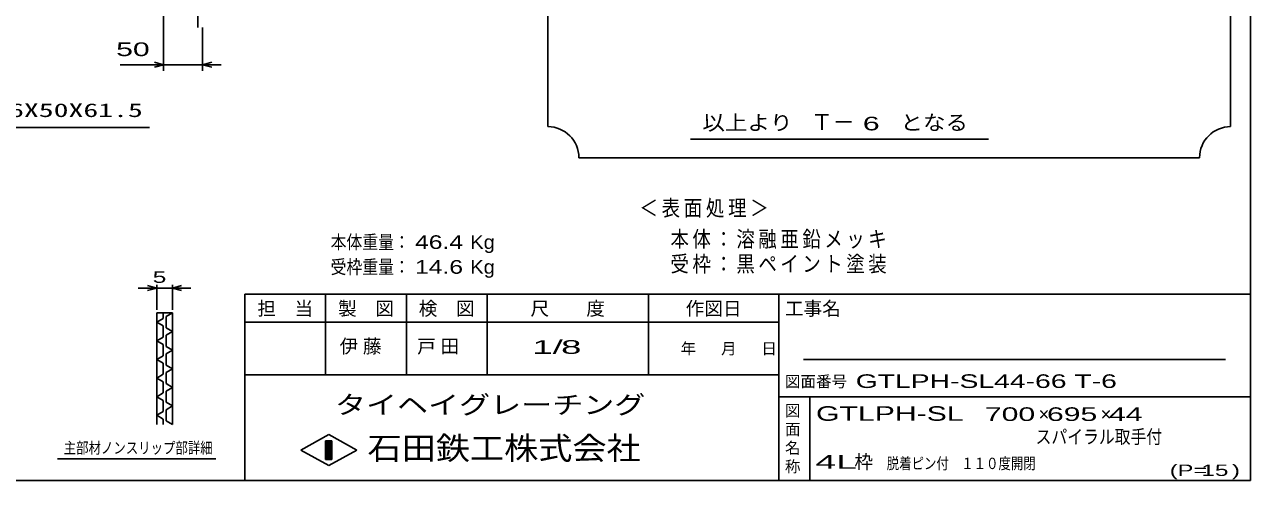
# Model space of a CAD drawing. Units: millimetres, scale not verified. Extents: x -1456 to 1389, y -1026 to 839.
# Drawn here: x -191 to 1389, y -921 to -334 of the extents above; entities that cross this region are included whole.
import ezdxf
from ezdxf.enums import TextEntityAlignment as Align

# ---------------------------------------------------------------- set-up
doc = ezdxf.new("R2010")
doc.units = ezdxf.units.MM
doc.header["$LTSCALE"] = 8
for name, color, linetype, lineweight in [('0_2', 150, 'Continuous', 25), ('22', 4, 'Continuous', 25), ('24', 2, 'Continuous', 25), ('32', 4, 'Continuous', 25)]:
    doc.layers.add(name, color=color, linetype=linetype, lineweight=lineweight)
doc.styles.add('ベクトル', font='')
doc.styles.add('ＭＳ ゴシック', font='')
doc.styles.get('ベクトル').set_extended_font_data('ベクトル')
doc.styles.get('ＭＳ ゴシック').set_extended_font_data('MS Gothic')

msp = doc.modelspace()

# ---------------------------------------------------------------- linework, layer by layer
at = {"layer": '0_2'}
for p, q in [((1388.8, 838.8), (1388.8, -921.2)), ((1388.8, -681.2), (92.8, -681.2)), ((92.8, -681.2), (92.8, -921.2)), ((196.8, -681.2), (196.8, -785.2)), ((300.8, -785.2), (300.8, -681.2)), ((404.8, -681.2), (404.8, -785.2)), ((612.8, -785.2), (612.8, -681.2)), ((780.8, -681.2), (780.8, -921.2)), ((780.8, -717.2), (92.8, -717.2)), ((1356.8, -765.2), (812.8, -765.2)), ((92.8, -785.2), (780.8, -785.2)), ((780.8, -813.2), (1388.8, -813.2)), ((820.8, -921.2), (820.8, -813.2)), ((164.8, -882), (200.8, -862)), ((200.8, -862), (236.8, -882)), ((200.8, -902), (164.8, -882)), ((196.8, -870), (204.8, -870)), ((196.8, -894), (196.8, -870)), ((196.8, -870), (198.4, -870)), ((198.4, -870), (198.4, -894)), ((200, -894), (200, -870)), ((200, -870), (201.6, -870)), ((236.8, -882), (200.8, -902)), ((201.6, -870), (201.6, -894)), ((203.2, -894), (203.2, -870)), ((203.2, -870), (204.8, -870)), ((204.8, -870), (204.8, -894)), ((204.8, -870), (204.8, -894)), ((204.8, -894), (196.8, -894)), ((198.4, -894), (200, -894)), ((201.6, -894), (203.2, -894)), ((1388.8, -921.2), (-1379.2, -921.2))]:
    msp.add_line(p, q, dxfattribs=at)
at = {"layer": '22'}
for p, q in [((-12, -337.486), (-12, -209.486)), ((-12, -393.486), (-12, -209.486)), ((32, -337.486), (32, -221.686)), ((38, -393.486), (38, -337.486)), ((-68, -385.486), (-12, -385.486)), ((-12, -385.486), (-24, -382.286)), ((-24, -388.686), (-12, -385.486)), ((-12, -385.486), (38, -385.486)), ((38, -385.486), (50, -382.286)), ((50, -388.686), (38, -385.486)), ((38, -385.486), (62, -385.486))]:
    msp.add_line(p, q, dxfattribs=at)
msp.add_lwpolyline([(-372, -602.131), (-257.595, -466.113), (-30.395, -466.113)], dxfattribs=at)
at = {"layer": '24', "color": 4}
for p, q in [((483.2, 774.8), (483.2, -465.2)), ((1363.2, -465.2), (1363.2, 774.8)), ((667.2, -481.2), (1051.2, -481.2)), ((523.2, -505.2), (1323.2, -505.2))]:
    msp.add_line(p, q, dxfattribs=at)
for centre, start, end in [((483.2, -505.2), 0, 90), ((1363.2, -505.2), 90, 180)]:
    msp.add_arc(centre, 40, start, end, dxfattribs=at)
at = {"layer": '32'}
for p, q in [((-20.8, -673.2), (-44.8, -673.2)), ((-20.8, -673.2), (-32.8, -670)), ((-32.8, -676.4), (-20.8, -673.2)), ((-20.8, -701.2), (-20.8, -669.2)), ((-20.8, -673.2), (-0.8, -673.2)), ((-0.8, -669.2), (-0.8, -701.2)), ((-0.8, -673.2), (11.2, -670)), ((11.2, -676.4), (-0.8, -673.2)), ((-0.8, -673.2), (23.2, -673.2)), ((-20.8, -705.2), (-0.8, -705.2)), ((-20.8, -849.2), (-20.8, -705.2)), ((-12.8, -705.2), (-12.8, -712.4)), ((-0.8, -705.2), (-8.8, -710)), ((-8.8, -710), (-8.8, -724.4)), ((-0.8, -705.2), (-0.8, -849.2)), ((-12.8, -712.4), (-20.8, -717.2)), ((-20.8, -717.2), (-12.8, -722)), ((-12.8, -722), (-12.8, -736.4)), ((-8.8, -724.4), (-0.8, -729.2)), ((-12.8, -736.4), (-20.8, -741.2)), ((-20.8, -741.2), (-12.8, -746)), ((-0.8, -729.2), (-8.8, -734)), ((-8.8, -734), (-8.8, -748.4)), ((-12.8, -746), (-12.8, -760.4)), ((-8.8, -748.4), (-0.8, -753.2)), ((-0.8, -753.2), (-8.8, -758)), ((-8.8, -758), (-8.8, -772.4)), ((-12.8, -760.4), (-20.8, -765.2)), ((-20.8, -765.2), (-12.8, -770)), ((-12.8, -770), (-12.8, -784.4)), ((-8.8, -772.4), (-0.8, -777.2)), ((-12.8, -784.4), (-20.8, -789.2)), ((-20.8, -789.2), (-12.8, -794)), ((-0.8, -777.2), (-8.8, -782)), ((-8.8, -782), (-8.8, -796.4)), ((-12.8, -794), (-12.8, -808.4)), ((-8.8, -796.4), (-0.8, -801.2)), ((-0.8, -801.2), (-8.8, -806)), ((-12.8, -808.4), (-20.8, -813.2)), ((-20.8, -813.2), (-12.8, -818)), ((-12.8, -818), (-12.8, -832.4)), ((-8.8, -806), (-8.8, -820.4)), ((-8.8, -820.4), (-0.8, -825.2)), ((-12.8, -832.4), (-20.8, -837.2)), ((-20.8, -837.2), (-12.8, -842)), ((-0.8, -825.2), (-8.8, -830)), ((-8.8, -830), (-8.8, -844.4)), ((-12.8, -842), (-12.8, -849.2)), ((-8.8, -844.4), (-0.8, -849.2)), ((55.2, -893.2), (-148.8, -893.2))]:
    msp.add_line(p, q, dxfattribs=at)

# ---------------------------------------------------------------- texts
at = {"layer": '0_2', "style": 'ベクトル'}
for s, height, p in [('担\u3000当', 17.6, (108.8, -699.6)), ('製\u3000図', 17.6, (212.8, -699.6)), ('検\u3000図', 17.6, (316.8, -699.6)), ('尺\u3000\u3000度', 17.6, (460.8, -699.6)), ('作図日', 17.6, (660.8, -699.6)), ('工事名', 17.6, (788.8, -699.6)), ('年', 14.66, (654.4, -751.2)), ('月', 14.66, (706.4, -751.2)), ('日', 14.66, (758.4, -751.2)), ('図面番号', 14.66, (788.8, -793.6)), ('図', 14.66, (788.8, -831.2)), ('面', 14.66, (788.8, -855.2)), ('名', 14.66, (788.8, -879.2)), ('称', 14.66, (788.8, -903.2))]:
    msp.add_text(s, height=height, dxfattribs=at).set_placement(p, align=Align.MIDDLE_LEFT)
at = {"layer": '0_2', "color": 222, "style": 'ベクトル'}
for s, height, width, p in [('タイヘイグレーチング', 23.46, 1.25, (208.8, -823.6)), ('石田鉄工株式会社', 29.33, 1.1, (250.8, -879.6))]:
    msp.add_text(s, height=height, dxfattribs=dict(at, width=width)).set_placement(p, align=Align.MIDDLE_LEFT)
at = {"layer": '22', "color": 2, "style": 'ベクトル'}
for s, height, width, p in [(' 50 ', 17.6, 1.65, (-84, -365.486)), ('本体重量：', 17.6, 0.85, (203.2, -614)), (' 46.4', 17.6, 1.35, (303.2, -614)), ('Kg', 17.6, 1.1, (383.2, -614)), ('受枠重量：', 17.6, 0.85, (203.2, -646)), (' 14.6', 17.6, 1.35, (303.2, -646)), ('Kg', 17.6, 1.1, (383.2, -646)), ('1/', 17.6, 2, (463.2, -749.2)), (' 8 ', 17.6, 2, (487.2, -749.2)), ('GTLPH-SL44-66 T-6', 17.6, 1.55, (880, -793.2)), ('GTLPH-SL', 18.77, 1.55, (828.8, -834.913)), (' 700 ', 17.6, 1.65, (1035.691, -835.713)), (' 695 ', 17.6, 1.65, (1115.691, -835.713)), (' 44 ', 17.6, 1.65, (1195.691, -835.713)), ('スパイラル取手付', 17.6, 0.85, (1111.767, -864.887)), ('4L', 17.6, 2.05, (828, -897.2)), ('脱着', 14.66, 0.8, (920, -899.2)), ('ピン付', 14.66, 0.8, (952, -899.2)), ('\u3000１１０度開閉', 14.66, 0.8, (1000, -899.2)), ('(P=', 14.66, 1.55, (1284.8, -908)), (' 15 ', 14.66, 1.6, (1316.8, -908)), (')', 14.66, 1.6, (1364.8, -908))]:
    msp.add_text(s, height=height, dxfattribs=dict(at, width=width)).set_placement(p, align=Align.MIDDLE_LEFT)
at = {"layer": '22', "style": 'ＭＳ ゴシック', "width": 1.6}
msp.add_text('P-6X50X61.5', height=17.6, dxfattribs=at).set_placement((-249.595, -458.113), align=Align.BOTTOM_LEFT)
at = {"layer": '22', "color": 2, "style": 'ベクトル'}
for s, p in [('×', (1115.691, -835.713)), ('×', (1195.691, -835.713)), ('枠', (878.4, -897.2))]:
    msp.add_text(s, height=17.6, dxfattribs=at).set_placement(p, align=Align.MIDDLE_LEFT)
at = {"layer": '22', "color": 2, "attachment_point": 4, "style": 'ベクトル'}
for s, insert, char_height in [('\\T1.2;\\W0.85;＜表面処理＞', (601.2, -571.2), 20.53), ('\\T1.19;\\W0.85;本体：溶融亜鉛メッキ', (641.2, -611.2), 20.53), ('\\T1.19;\\W0.85;受枠：黒ペイント塗装', (641.2, -643.2), 20.53), ('\\T1.25;伊藤\u3000', (214.8, -749.2), 17.6), ('\\T1.25;戸田\u3000', (314.8, -749.2), 17.6)]:
    msp.add_mtext(s, dxfattribs=dict(at, insert=insert, char_height=char_height))
at = {"layer": '24', "style": 'ベクトル'}
for s, height, width, p in [('以上より\u3000', 19.35, 1.1, (682.4, -460)), (' 6 ', 17.6, 1.65, (878.4, -461.2)), ('となる', 19.35, 1.1, (937.6, -460))]:
    msp.add_text(s, height=height, dxfattribs=dict(at, width=width)).set_placement(p, align=Align.MIDDLE_LEFT)
msp.add_text('Ｔ－', height=20.53, dxfattribs=at).set_placement((822.4, -459.2), align=Align.MIDDLE_LEFT)
at = {"layer": '32', "color": 2, "style": 'ベクトル'}
for s, width, p in [(' 5 ', 1.6, (-34.8, -659.2)), ('主部材ノンスリップ部詳細', 0.8, (-140.8, -879.2))]:
    msp.add_text(s, height=14.66, dxfattribs=dict(at, width=width)).set_placement(p, align=Align.MIDDLE_LEFT)

doc.saveas('drawing.dxf')
